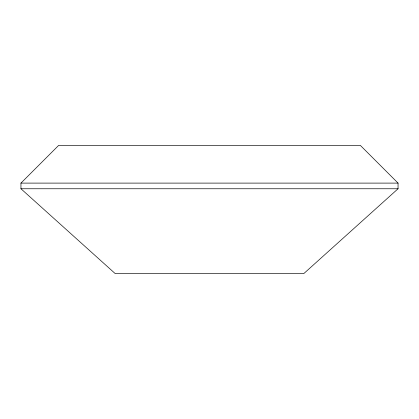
<?xml version="1.0" encoding="UTF-8"?>
<svg xmlns="http://www.w3.org/2000/svg" width="419" height="419" viewBox="0 0 419 419"><rect width="100%" height="100%" fill="white"/><g stroke="black" fill="none" stroke-linecap="round" stroke-linejoin="round"><path stroke-width="0.63" d="M20.95 183.103L58.66 145.393L360.34 145.393L398.05 183.103L398.05 188.76L303.775 273.607L115.225 273.607L20.95 188.76L20.95 183.103L398.05 183.103M20.95 188.76L398.05 188.76"/></g></svg>
